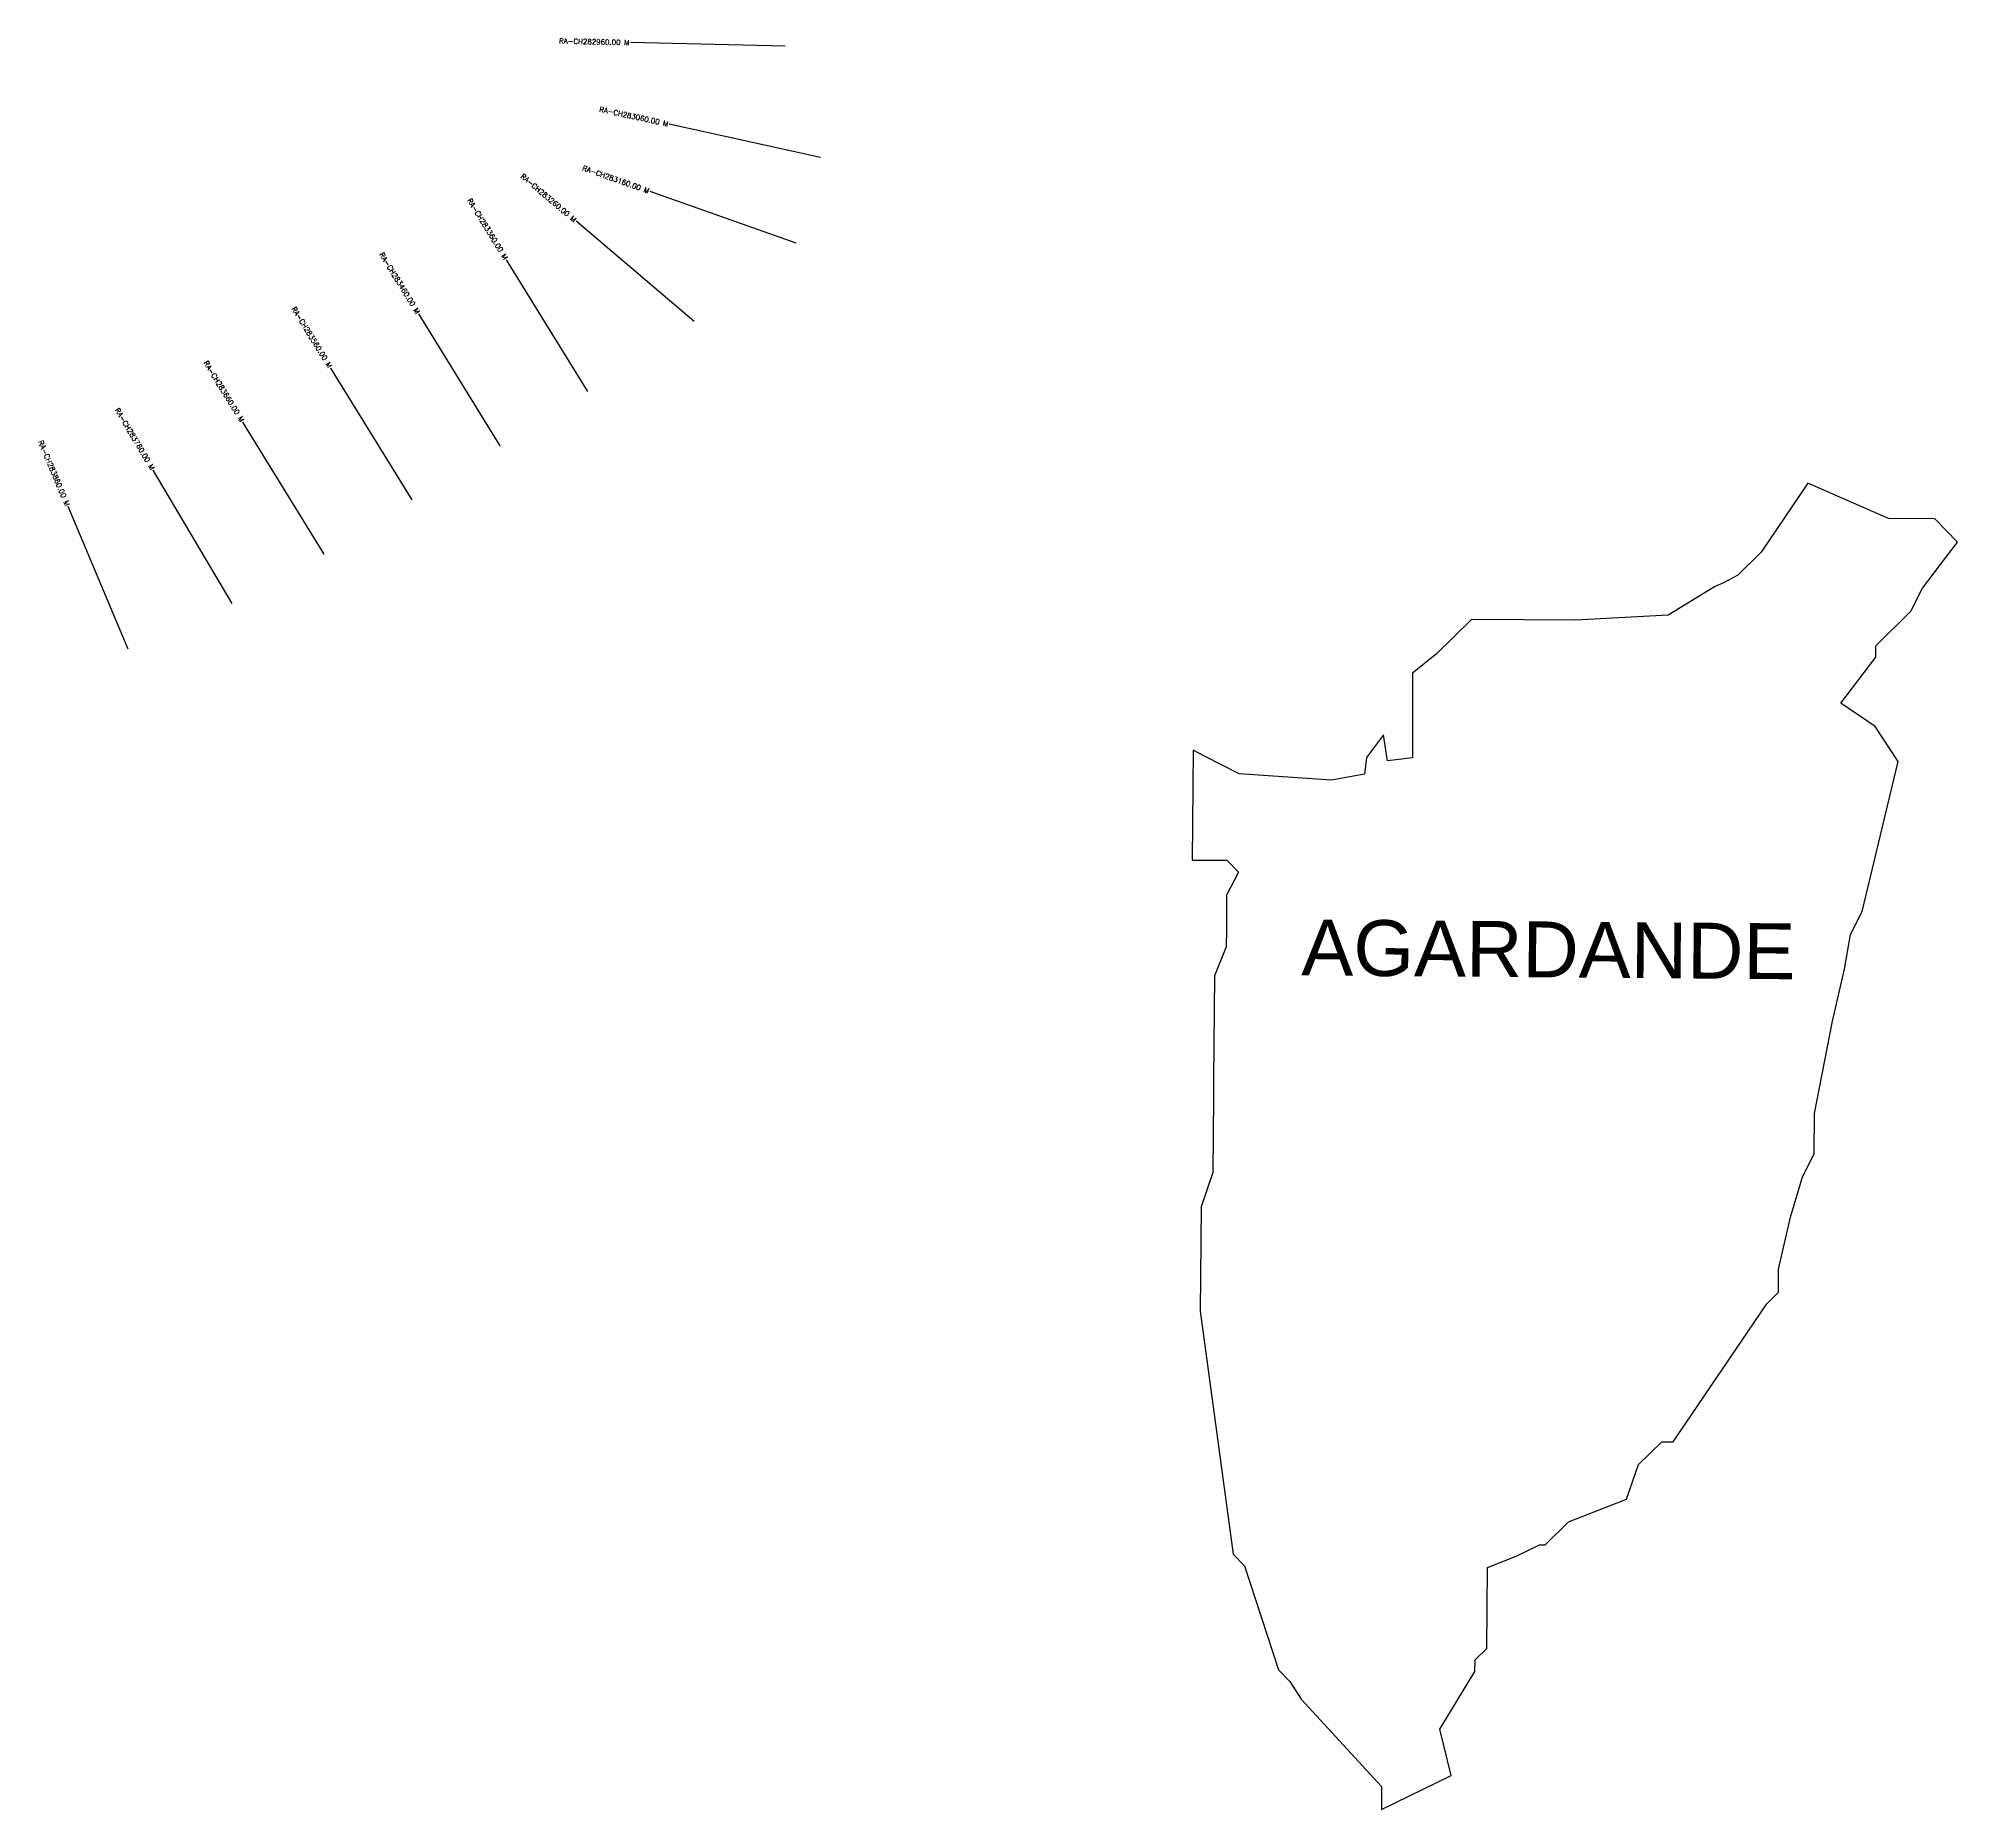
# Model space of a CAD drawing. Header units: metres. Extents: x 285123 to 288420, y 2021521 to 2023236.
# Drawn here: x 286561 to 288420, y 2021521 to 2023236 of the extents above; entities that cross this region are included whole.
import ezdxf
from ezdxf.enums import TextEntityAlignment as Align

# ---------------------------------------------------------------- set-up
doc = ezdxf.new("R2010")
doc.units = ezdxf.units.M
for name, color, linetype in [('CS', 134, 'Continuous'), ('CSMark', 6, 'Continuous'), ('VILLAGE BOUNDRY', 10, 'Continuous'), ('VILLAGE NAME', 250, 'Continuous')]:
    doc.layers.add(name, color=color, linetype=linetype)
doc.styles.get("Standard").update_dxf_attribs({"font": 'simplex.shx'})

msp = doc.modelspace()

# ---------------------------------------------------------------- linework, layer by layer
at = {"layer": 'CS'}
for p, q in [((287284.3, 2023228.6), (287134.3, 2023232.2)), ((287318.4, 2023121), (287171.9, 2023153.1)), ((287294.7, 2023037.9), (287153.3, 2023088)), ((287196, 2022961.9), (287081.7, 2023059.1)), ((287093.1, 2022894.2), (287014.4, 2023021.9)), ((287008, 2022841.7), (286929.2, 2022969.4)), ((286922.8, 2022789.2), (286844.1, 2022916.9)), ((286837.7, 2022736.7), (286759, 2022864.4)), ((286748.5, 2022689), (286672.1, 2022818.1)), ((286647.8, 2022644.6), (286589.6, 2022782.8))]:
    msp.add_line(p, q, dxfattribs=at)
at = {"layer": 'VILLAGE BOUNDRY'}
msp.add_lwpolyline([(288362.3, 2022535.9), (288340.2, 2022569.7), (288306.7, 2022592.3), (288340.7, 2022636.9), (288340.8, 2022648), (288374.6, 2022681.4), (288386, 2022703.7), (288419.9, 2022748.2), (288397.7, 2022770.8), (288352.9, 2022771.2), (288274.8, 2022805.4), (288229.5, 2022738.5), (288206.9, 2022716.3), (288193.7, 2022709.2), (288184.4, 2022705.2), (288139.4, 2022677.6), (288049.8, 2022672.7), (287949, 2022673.5), (287915.2, 2022640.1), (287892, 2022621.3), (287892, 2022539.5), (287867.6, 2022536.6), (287863.9, 2022561.7), (287847.2, 2022539.9), (287845.4, 2022523.5), (287813.5, 2022517.7), (287723.9, 2022524), (287690.5, 2022541.1), (287679.4, 2022546.7), (287678.5, 2022440.4), (287712.1, 2022440.2), (287723.2, 2022428.8), (287711.8, 2022406.5), (287711.6, 2022372.9), (287711.4, 2022356.2), (287700, 2022328.3), (287699.2, 2022227.5), (287699.1, 2022210.7), (287698.5, 2022137.9), (287687.1, 2022104.4), (287686.3, 2022003.6), (287718.1, 2021768.2), (287729.2, 2021756.9), (287762.1, 2021655.9), (287773.2, 2021644.6), (287784.2, 2021627.7), (287862, 2021543.1), (287862, 2021520.6), (287929.2, 2021553.8), (287918.4, 2021598.7), (287952.4, 2021654.4), (287952.5, 2021665.6), (287963.8, 2021676.7), (287964.4, 2021755.1), (287992.4, 2021766.1), (288014.9, 2021777.1), (288020.5, 2021777.1), (288043.1, 2021799.3), (288099.3, 2021821.3), (288110.7, 2021854.8), (288133.3, 2021877), (288144.5, 2021876.9), (288235.1, 2022010.6), (288246.4, 2022021.7), (288246.5, 2022044.1), (288258.1, 2022094.4), (288269.6, 2022133.5), (288281, 2022155.8), (288281.3, 2022195), (288298.8, 2022284.5), (288310.4, 2022334.8), (288316.2, 2022368.3), (288327.6, 2022390.6)], close=True, dxfattribs=at)

# ---------------------------------------------------------------- texts
at = {"layer": 'CSMark'}
for s, rotation, p in [('RA-CH282960.00 M', 358.6501, (287133.3, 2023232.2)), ('RA-CH283060.00 M', 347.6631, (287170.9, 2023153.3)), ('RA-CH283160.00 M', 340.5077, (287152.3, 2023088.3)), ('RA-CH283260.00 M', 319.6486, (287080.9, 2023059.7)), ('RA-CH283360.00 M', 301.6518, (287013.8, 2023022.7)), ('RA-CH283460.00 M', 301.6518, (286928.7, 2022970.2)), ('RA-CH283560.00 M', 301.6518, (286843.6, 2022917.8)), ('RA-CH283660.00 M', 301.6518, (286758.5, 2022865.3)), ('RA-CH283760.00 M', 300.6098, (286671.6, 2022819)), ('RA-CH283860.00 M', 292.8323, (286589.2, 2022783.7))]:
    msp.add_text(s, height=5, rotation=rotation, dxfattribs=at).set_placement(p, align=Align.MIDDLE_RIGHT)
at = {"layer": 'VILLAGE NAME', "insert": (287784.5, 2022382.8), "char_height": 54.089, "attachment_point": 1, "rotation": 359.5442}
msp.add_mtext_dynamic_manual_height_columns('{\\fArial|b0|i0|c0|p34;AGARDANDE}', width=391.253, gutter_width=270.4, heights=[0], dxfattribs=at)

doc.saveas('drawing.dxf')
